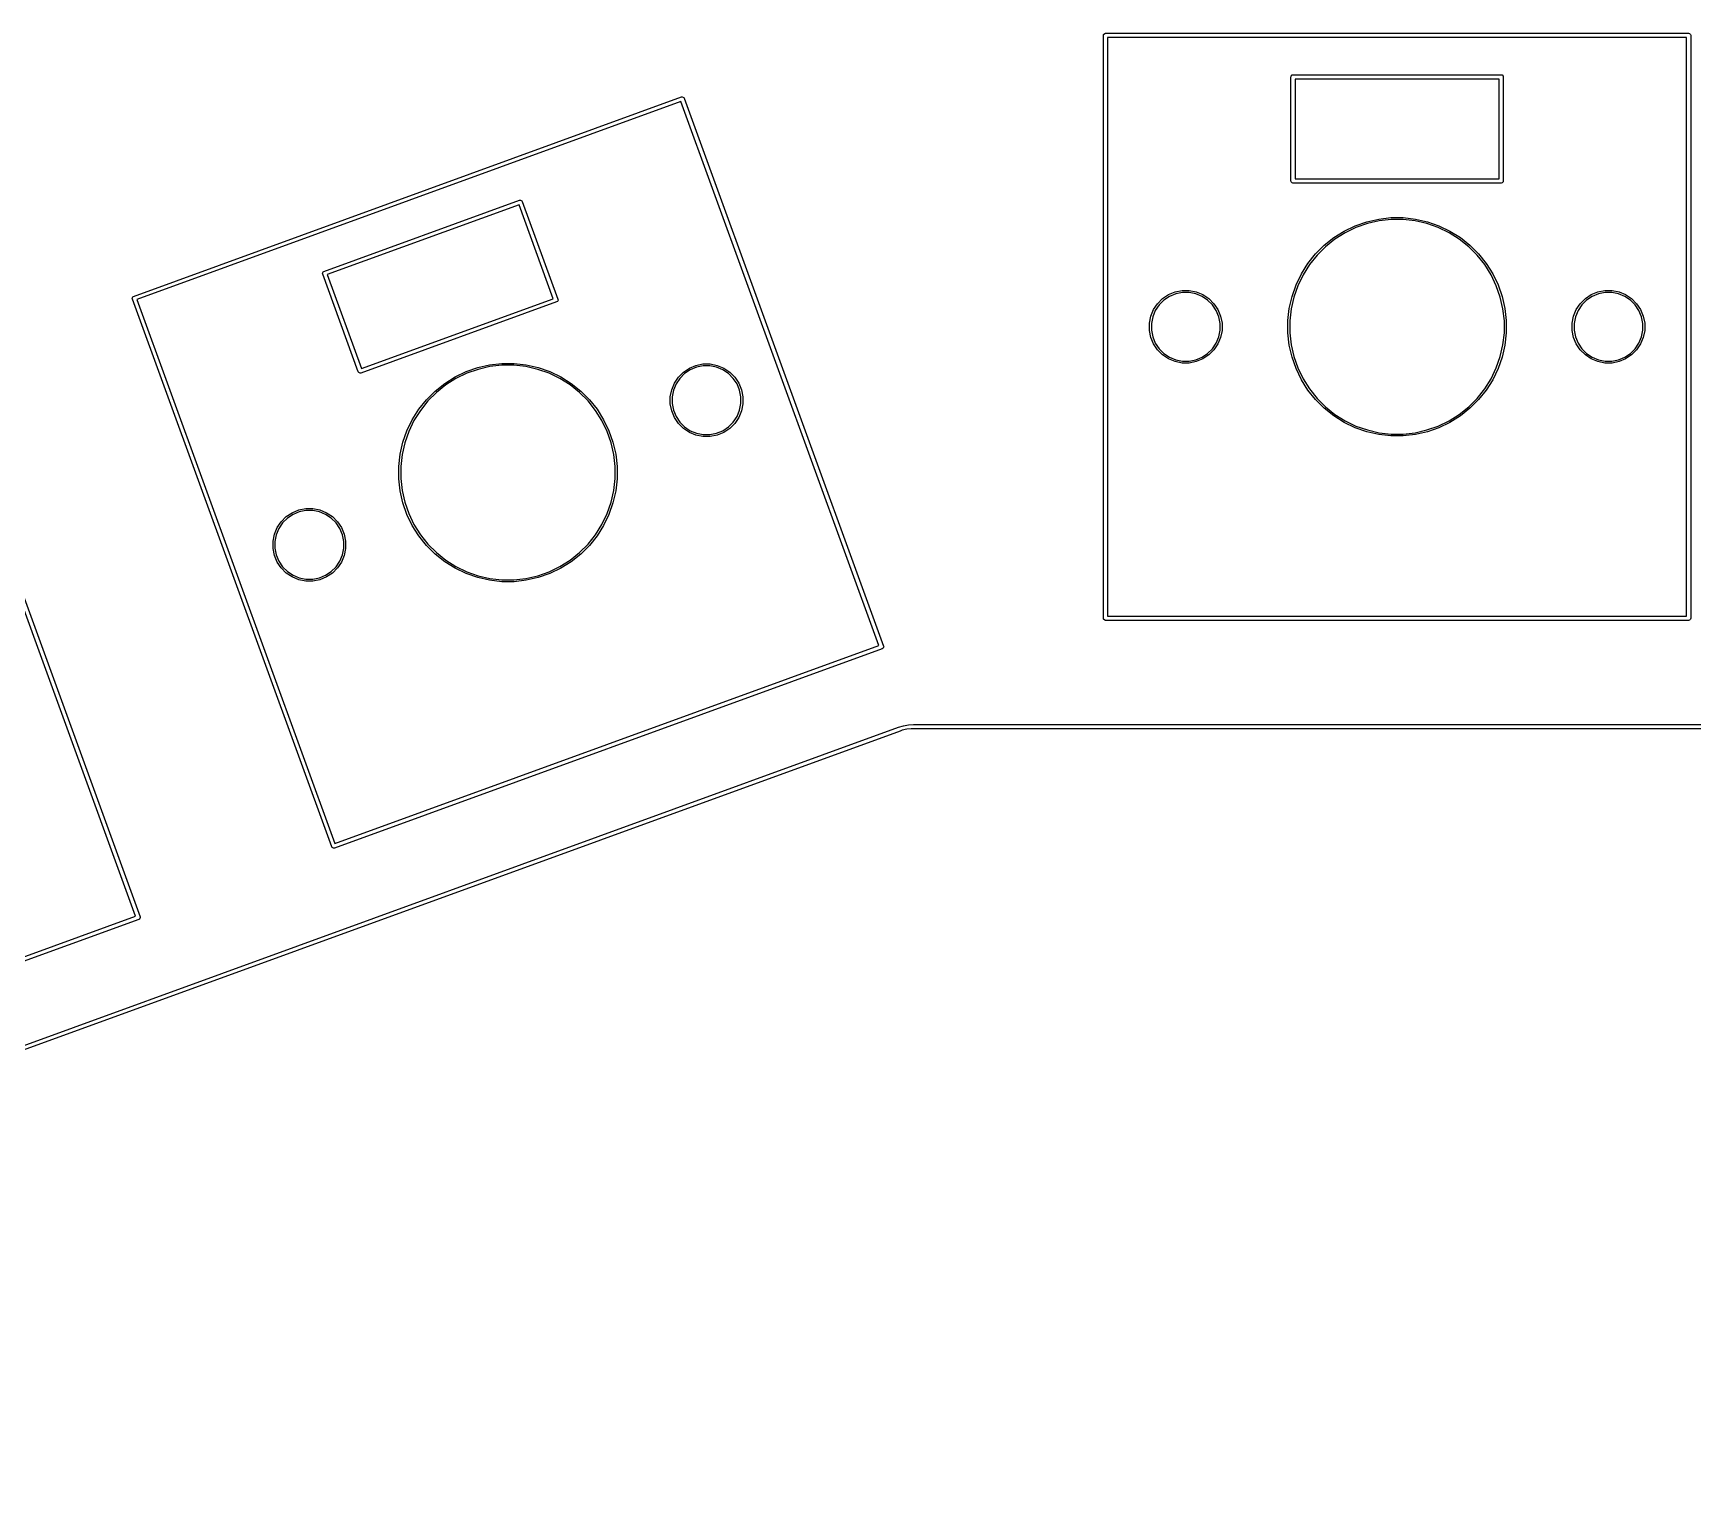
# Model space of a CAD drawing. Extents: x -11 to 295, y -114 to 10.
# Drawn here: x 186.35 to 226.2, y -103.93 to -68.95 of the extents above; entities that cross this region are included whole.
import ezdxf

# ---------------------------------------------------------------- set-up
doc = ezdxf.new("R2010")
doc.units = 0
doc.layers.add('BLACK', color=7, linetype='CONTINUOUS')

msp = doc.modelspace()

# ---------------------------------------------------------------- linework, layer by layer
at = {"layer": 'BLACK', "linetype": 'CONTINUOUS'}
for p, q in [((212.05, -69), (212.053806, -68.980866)), ((212.05, -83), (212.05, -69)), ((212.053806, -68.980866), (212.080866, -68.953806)), ((212.080866, -68.953806), (212.1, -68.95)), ((212.1, -68.95), (226.1, -68.95)), ((212.15, -69.05), (212.15, -82.95)), ((226.05, -69.05), (212.15, -69.05)), ((226.05, -82.95), (226.05, -69.05)), ((226.1, -68.95), (226.119134, -68.953806)), ((226.119134, -68.953806), (226.146194, -68.980866)), ((226.146194, -68.980866), (226.15, -69)), ((226.15, -69), (226.15, -83)), ((216.55, -70), (216.553806, -69.980866)), ((216.55, -72.5), (216.55, -70)), ((216.553806, -69.980866), (216.580866, -69.953806)), ((216.580866, -69.953806), (216.6, -69.95)), ((216.6, -69.95), (221.6, -69.95)), ((216.65, -70.05), (216.65, -72.45)), ((221.55, -70.05), (216.65, -70.05)), ((221.55, -72.45), (221.55, -70.05)), ((221.6, -69.95), (221.619134, -69.953806)), ((221.619134, -69.953806), (221.646194, -69.980866)), ((221.646194, -69.980866), (221.65, -70)), ((221.65, -70), (221.65, -72.5)), ((188.76091, -75.269308), (201.916606, -70.481026)), ((201.916606, -70.481026), (201.935887, -70.478059)), ((201.935887, -70.478059), (201.935888, -70.478059)), ((201.935888, -70.478059), (201.970571, -70.494232)), ((201.970571, -70.494232), (201.980692, -70.51091)), ((201.980692, -70.51091), (206.768974, -83.666606)), ((201.903823, -70.592097), (188.842097, -75.346176)), ((206.657902, -83.653823), (201.903823, -70.592097)), ((216.553806, -72.519134), (216.55, -72.5)), ((216.580866, -72.546194), (216.553806, -72.519134)), ((216.65, -72.45), (221.55, -72.45)), ((221.646194, -72.519134), (221.619134, -72.546194)), ((221.65, -72.5), (221.646194, -72.519134)), ((216.6, -72.55), (216.580866, -72.546194)), ((221.6, -72.55), (216.6, -72.55)), ((221.619134, -72.546194), (221.6, -72.55)), ((193.331547, -74.66991), (198.03001, -72.959809)), ((198.017227, -73.07088), (193.412734, -74.746778)), ((198.838074, -75.326141), (198.017227, -73.07088)), ((198.03001, -72.959809), (198.049292, -72.956842)), ((198.049292, -72.956842), (198.083975, -72.973015)), ((198.083975, -72.973015), (198.094096, -72.989693)), ((198.094096, -72.989693), (198.949146, -75.338924)), ((217.580988, -73.859153), (217.830238, -73.702539)), ((217.830238, -73.702539), (218.095456, -73.574816)), ((218.113038, -73.617262), (217.852461, -73.742749)), ((218.095456, -73.574816), (218.373307, -73.477592)), ((218.386025, -73.521739), (218.113038, -73.617262)), ((218.373307, -73.477592), (218.660296, -73.412089)), ((218.667992, -73.457382), (218.386025, -73.521739)), ((218.660296, -73.412089), (218.952815, -73.37913)), ((218.955391, -73.425), (218.667992, -73.457382)), ((218.952815, -73.37913), (219.247185, -73.37913)), ((219.244609, -73.425), (218.955391, -73.425)), ((219.532008, -73.457382), (219.244609, -73.425)), ((219.247185, -73.37913), (219.539704, -73.412089)), ((219.813975, -73.521739), (219.532008, -73.457382)), ((219.539704, -73.412089), (219.826693, -73.477592)), ((220.086962, -73.617262), (219.813975, -73.521739)), ((219.826693, -73.477592), (220.104544, -73.574816)), ((220.347539, -73.742749), (220.086962, -73.617262)), ((220.104544, -73.574816), (220.369762, -73.702539)), ((220.369762, -73.702539), (220.619012, -73.859153)), ((217.142689, -74.25084), (217.35084, -74.042689)), ((217.381454, -74.076946), (217.176946, -74.281454)), ((217.35084, -74.042689), (217.580988, -73.859153)), ((217.607574, -73.896622), (217.381454, -74.076946)), ((217.852461, -73.742749), (217.607574, -73.896622)), ((220.592426, -73.896622), (220.347539, -73.742749)), ((220.818546, -74.076946), (220.592426, -73.896622)), ((220.619012, -73.859153), (220.84916, -74.042689)), ((221.023054, -74.281454), (220.818546, -74.076946)), ((220.84916, -74.042689), (221.057311, -74.25084)), ((216.802539, -74.730238), (216.959153, -74.480988)), ((216.996622, -74.507574), (216.842749, -74.752461)), ((216.959153, -74.480988), (217.142689, -74.25084)), ((217.176946, -74.281454), (216.996622, -74.507574)), ((221.203378, -74.507574), (221.023054, -74.281454)), ((221.057311, -74.25084), (221.240847, -74.480988)), ((221.357251, -74.752461), (221.203378, -74.507574)), ((221.240847, -74.480988), (221.397461, -74.730238)), ((193.298696, -74.714714), (193.314869, -74.680031)), ((193.301663, -74.733996), (193.298696, -74.714714)), ((194.156713, -77.083227), (193.301663, -74.733996)), ((193.314869, -74.680031), (193.331547, -74.66991)), ((193.412734, -74.746778), (194.233581, -77.002039)), ((216.674816, -74.995456), (216.802539, -74.730238)), ((216.842749, -74.752461), (216.717262, -75.013038)), ((221.482738, -75.013038), (221.357251, -74.752461)), ((221.397461, -74.730238), (221.525184, -74.995456)), ((188.728059, -75.314112), (188.744232, -75.279429)), ((188.731026, -75.333394), (188.728059, -75.314112)), ((188.744232, -75.279429), (188.76091, -75.269308)), ((213.469906, -75.323616), (213.612528, -75.228319)), ((213.634216, -75.268894), (213.499093, -75.359181)), ((213.612528, -75.228319), (213.771001, -75.162677)), ((213.784356, -75.206704), (213.634216, -75.268894)), ((213.771001, -75.162677), (213.939235, -75.129213)), ((213.943745, -75.175), (213.784356, -75.206704)), ((213.939235, -75.129213), (214.110765, -75.129213)), ((214.106255, -75.175), (213.943745, -75.175)), ((214.265644, -75.206704), (214.106255, -75.175)), ((214.110765, -75.129213), (214.278999, -75.162677)), ((214.415784, -75.268894), (214.265644, -75.206704)), ((214.278999, -75.162677), (214.437472, -75.228319)), ((214.550907, -75.359181), (214.415784, -75.268894)), ((214.437472, -75.228319), (214.580094, -75.323616)), ((216.512089, -75.560296), (216.577592, -75.273307)), ((216.621739, -75.286025), (216.557382, -75.567992)), ((216.577592, -75.273307), (216.674816, -74.995456)), ((216.717262, -75.013038), (216.621739, -75.286025)), ((221.578261, -75.286025), (221.482738, -75.013038)), ((221.525184, -74.995456), (221.622408, -75.273307)), ((221.642618, -75.567992), (221.578261, -75.286025)), ((221.622408, -75.273307), (221.687911, -75.560296)), ((223.619906, -75.323616), (223.762528, -75.228319)), ((223.784216, -75.268894), (223.649093, -75.359181)), ((223.762528, -75.228319), (223.921001, -75.162677)), ((223.934356, -75.206704), (223.784216, -75.268894)), ((223.921001, -75.162677), (224.089235, -75.129213)), ((224.093745, -75.175), (223.934356, -75.206704)), ((224.089235, -75.129213), (224.260765, -75.129213)), ((224.256255, -75.175), (224.093745, -75.175)), ((224.415644, -75.206704), (224.256255, -75.175)), ((224.260765, -75.129213), (224.428999, -75.162677)), ((224.565784, -75.268894), (224.415644, -75.206704)), ((224.428999, -75.162677), (224.587472, -75.228319)), ((224.700907, -75.359181), (224.565784, -75.268894)), ((224.587472, -75.228319), (224.730094, -75.323616)), ((193.519308, -88.48909), (188.731026, -75.333394)), ((188.842097, -75.346176), (193.596176, -88.407902)), ((198.919262, -75.40301), (194.220799, -77.113111)), ((194.233581, -77.002039), (198.838074, -75.326141)), ((198.93594, -75.392889), (198.919262, -75.40301)), ((198.952113, -75.358206), (198.93594, -75.392889)), ((198.949146, -75.338924), (198.952113, -75.358205)), ((198.952113, -75.358205), (198.952113, -75.358206)), ((213.187677, -75.746001), (213.253319, -75.587528)), ((213.293894, -75.609216), (213.231704, -75.759356)), ((213.253319, -75.587528), (213.348616, -75.444906)), ((213.384181, -75.474093), (213.293894, -75.609216)), ((213.348616, -75.444906), (213.469906, -75.323616)), ((213.499093, -75.359181), (213.384181, -75.474093)), ((214.665819, -75.474093), (214.550907, -75.359181)), ((214.580094, -75.323616), (214.701384, -75.444906)), ((214.756106, -75.609216), (214.665819, -75.474093)), ((214.701384, -75.444906), (214.796681, -75.587528)), ((214.818296, -75.759356), (214.756106, -75.609216)), ((214.796681, -75.587528), (214.862323, -75.746001)), ((216.47913, -75.852815), (216.512089, -75.560296)), ((216.557382, -75.567992), (216.525, -75.855391)), ((221.675, -75.855391), (221.642618, -75.567992)), ((221.687911, -75.560296), (221.72087, -75.852815)), ((223.337677, -75.746001), (223.403319, -75.587528)), ((223.443894, -75.609216), (223.381704, -75.759356)), ((223.403319, -75.587528), (223.498616, -75.444906)), ((223.534181, -75.474093), (223.443894, -75.609216)), ((223.498616, -75.444906), (223.619906, -75.323616)), ((223.649093, -75.359181), (223.534181, -75.474093)), ((224.815819, -75.474093), (224.700907, -75.359181)), ((224.730094, -75.323616), (224.851384, -75.444906)), ((224.906106, -75.609216), (224.815819, -75.474093)), ((224.851384, -75.444906), (224.946681, -75.587528)), ((224.968296, -75.759356), (224.906106, -75.609216)), ((224.946681, -75.587528), (225.012323, -75.746001)), ((213.154213, -75.914235), (213.187677, -75.746001)), ((213.154213, -75.918745), (213.154213, -75.914235)), ((213.154213, -76.085765), (213.154213, -75.918745)), ((213.187677, -76.253999), (213.154213, -76.085765)), ((213.231704, -75.759356), (213.2, -75.918745)), ((213.2, -75.918745), (213.2, -76.081255)), ((213.2, -76.081255), (213.231704, -76.240644)), ((214.85, -75.918745), (214.818296, -75.759356)), ((214.818296, -76.240644), (214.85, -76.081255)), ((214.85, -76.081255), (214.85, -75.918745)), ((214.862323, -75.746001), (214.895787, -75.914235)), ((214.895787, -76.085765), (214.862323, -76.253999)), ((214.895787, -75.914235), (214.895787, -76.085765)), ((216.47913, -75.855391), (216.47913, -75.852815)), ((216.47913, -76.147185), (216.47913, -75.855391)), ((216.525, -75.855391), (216.525, -76.144609)), ((221.675, -76.144609), (221.675, -75.855391)), ((221.72087, -75.852815), (221.72087, -76.147185)), ((223.304213, -75.914235), (223.337677, -75.746001)), ((223.304213, -75.918745), (223.304213, -75.914235)), ((223.304213, -76.085765), (223.304213, -75.918745)), ((223.337677, -76.253999), (223.304213, -76.085765)), ((223.381704, -75.759356), (223.35, -75.918745)), ((223.35, -75.918745), (223.35, -76.081255)), ((223.35, -76.081255), (223.381704, -76.240644)), ((225, -75.918745), (224.968296, -75.759356)), ((224.968296, -76.240644), (225, -76.081255)), ((225, -76.081255), (225, -75.918745)), ((225.012323, -75.746001), (225.045787, -75.914235)), ((225.045787, -76.085765), (225.012323, -76.253999)), ((225.045787, -75.914235), (225.045787, -76.085765)), ((213.253319, -76.412472), (213.187677, -76.253999)), ((213.231704, -76.240644), (213.293894, -76.390784)), ((213.348616, -76.555094), (213.253319, -76.412472)), ((213.293894, -76.390784), (213.384181, -76.525907)), ((214.665819, -76.525907), (214.756106, -76.390784)), ((214.796681, -76.412472), (214.701384, -76.555094)), ((214.756106, -76.390784), (214.818296, -76.240644)), ((214.862323, -76.253999), (214.796681, -76.412472)), ((216.512089, -76.439704), (216.47913, -76.147185)), ((216.577592, -76.726693), (216.512089, -76.439704)), ((216.525, -76.144609), (216.557382, -76.432008)), ((216.557382, -76.432008), (216.621739, -76.713975)), ((221.578261, -76.713975), (221.642618, -76.432008)), ((221.687911, -76.439704), (221.622408, -76.726693)), ((221.642618, -76.432008), (221.675, -76.144609)), ((221.72087, -76.147185), (221.687911, -76.439704)), ((223.403319, -76.412472), (223.337677, -76.253999)), ((223.381704, -76.240644), (223.443894, -76.390784)), ((223.498616, -76.555094), (223.403319, -76.412472)), ((223.443894, -76.390784), (223.534181, -76.525907)), ((224.815819, -76.525907), (224.906106, -76.390784)), ((224.946681, -76.412472), (224.851384, -76.555094)), ((224.906106, -76.390784), (224.968296, -76.240644)), ((225.012323, -76.253999), (224.946681, -76.412472)), ((197.310296, -76.912089), (197.602815, -76.87913)), ((197.602815, -76.87913), (197.897185, -76.87913)), ((197.897185, -76.87913), (198.189704, -76.912089)), ((202.264941, -76.926925), (202.433175, -76.893461)), ((202.433175, -76.893461), (202.604705, -76.893461)), ((202.604705, -76.893461), (202.772939, -76.926925)), ((213.469906, -76.676384), (213.348616, -76.555094)), ((213.384181, -76.525907), (213.499093, -76.640819)), ((213.612528, -76.771681), (213.469906, -76.676384)), ((213.499093, -76.640819), (213.634216, -76.731106)), ((213.771001, -76.837323), (213.612528, -76.771681)), ((213.634216, -76.731106), (213.784356, -76.793296)), ((213.939235, -76.870787), (213.771001, -76.837323)), ((213.784356, -76.793296), (213.943745, -76.825)), ((214.110765, -76.870787), (213.939235, -76.870787)), ((213.943745, -76.825), (214.106255, -76.825)), ((214.106255, -76.825), (214.265644, -76.793296)), ((214.278999, -76.837323), (214.110765, -76.870787)), ((214.265644, -76.793296), (214.415784, -76.731106)), ((214.437472, -76.771681), (214.278999, -76.837323)), ((214.415784, -76.731106), (214.550907, -76.640819)), ((214.580094, -76.676384), (214.437472, -76.771681)), ((214.550907, -76.640819), (214.665819, -76.525907)), ((214.701384, -76.555094), (214.580094, -76.676384)), ((216.674816, -77.004544), (216.577592, -76.726693)), ((216.621739, -76.713975), (216.717262, -76.986962)), ((221.482738, -76.986962), (221.578261, -76.713975)), ((221.622408, -76.726693), (221.525184, -77.004544)), ((223.619906, -76.676384), (223.498616, -76.555094)), ((223.534181, -76.525907), (223.649093, -76.640819)), ((223.762528, -76.771681), (223.619906, -76.676384)), ((223.649093, -76.640819), (223.784216, -76.731106)), ((223.921001, -76.837323), (223.762528, -76.771681)), ((223.784216, -76.731106), (223.934356, -76.793296)), ((224.089235, -76.870787), (223.921001, -76.837323)), ((223.934356, -76.793296), (224.093745, -76.825)), ((224.260765, -76.870787), (224.089235, -76.870787)), ((224.093745, -76.825), (224.256255, -76.825)), ((224.256255, -76.825), (224.415644, -76.793296)), ((224.428999, -76.837323), (224.260765, -76.870787)), ((224.415644, -76.793296), (224.565784, -76.731106)), ((224.587472, -76.771681), (224.428999, -76.837323)), ((224.565784, -76.731106), (224.700907, -76.640819)), ((224.730094, -76.676384), (224.587472, -76.771681)), ((224.700907, -76.640819), (224.815819, -76.525907)), ((224.851384, -76.555094), (224.730094, -76.676384)), ((188.807902, -90.153823), (184.053823, -77.092097)), ((184.130692, -77.01091), (188.918974, -90.166606)), ((194.166834, -77.099905), (194.156713, -77.083227)), ((194.201517, -77.116078), (194.166834, -77.099905)), ((194.220799, -77.113111), (194.201517, -77.116078)), ((196.230988, -77.359153), (196.480238, -77.202539)), ((196.502461, -77.242749), (196.257574, -77.396622)), ((196.480238, -77.202539), (196.745456, -77.074816)), ((196.763038, -77.117262), (196.502461, -77.242749)), ((196.745456, -77.074816), (197.023307, -76.977592)), ((197.036025, -77.021739), (196.763038, -77.117262)), ((197.023307, -76.977592), (197.310296, -76.912089)), ((197.317992, -76.957382), (197.036025, -77.021739)), ((197.605391, -76.925), (197.317992, -76.957382)), ((197.894609, -76.925), (197.605391, -76.925)), ((198.182008, -76.957382), (197.894609, -76.925)), ((198.463975, -77.021739), (198.182008, -76.957382)), ((198.189704, -76.912089), (198.476693, -76.977592)), ((198.736962, -77.117262), (198.463975, -77.021739)), ((198.476693, -76.977592), (198.754544, -77.074816)), ((198.997539, -77.242749), (198.736962, -77.117262)), ((198.754544, -77.074816), (199.019762, -77.202539)), ((199.242426, -77.396622), (198.997539, -77.242749)), ((199.019762, -77.202539), (199.269012, -77.359153)), ((201.747259, -77.351776), (201.842556, -77.209154)), ((201.878121, -77.238341), (201.787834, -77.373464)), ((201.842556, -77.209154), (201.963846, -77.087864)), ((201.993033, -77.123429), (201.878121, -77.238341)), ((201.963846, -77.087864), (202.106468, -76.992567)), ((202.128156, -77.033142), (201.993033, -77.123429)), ((202.106468, -76.992567), (202.264941, -76.926925)), ((202.278296, -76.970952), (202.128156, -77.033142)), ((202.437685, -76.939248), (202.278296, -76.970952)), ((202.600195, -76.939248), (202.437685, -76.939248)), ((202.759584, -76.970952), (202.600195, -76.939248)), ((202.909724, -77.033142), (202.759584, -76.970952)), ((202.772939, -76.926925), (202.931412, -76.992567)), ((203.044847, -77.123429), (202.909724, -77.033142)), ((202.931412, -76.992567), (203.074034, -77.087864)), ((203.159759, -77.238341), (203.044847, -77.123429)), ((203.074034, -77.087864), (203.195324, -77.209154)), ((203.250046, -77.373464), (203.159759, -77.238341)), ((203.195324, -77.209154), (203.290621, -77.351776)), ((216.802539, -77.269762), (216.674816, -77.004544)), ((216.717262, -76.986962), (216.842749, -77.247539)), ((216.959153, -77.519012), (216.802539, -77.269762)), ((216.842749, -77.247539), (216.996622, -77.492426)), ((221.203378, -77.492426), (221.357251, -77.247539)), ((221.397461, -77.269762), (221.240847, -77.519012)), ((221.357251, -77.247539), (221.482738, -76.986962)), ((221.525184, -77.004544), (221.397461, -77.269762)), ((195.792689, -77.75084), (196.00084, -77.542689)), ((196.031454, -77.576946), (195.826946, -77.781454)), ((196.00084, -77.542689), (196.230988, -77.359153)), ((196.257574, -77.396622), (196.031454, -77.576946)), ((199.468546, -77.576946), (199.242426, -77.396622)), ((199.269012, -77.359153), (199.49916, -77.542689)), ((199.673054, -77.781454), (199.468546, -77.576946)), ((199.49916, -77.542689), (199.707311, -77.75084)), ((201.648153, -77.678483), (201.681617, -77.510249)), ((201.648153, -77.682993), (201.648153, -77.678483)), ((201.648153, -77.850013), (201.648153, -77.682993)), ((201.681617, -77.510249), (201.747259, -77.351776)), ((201.725644, -77.523604), (201.69394, -77.682993)), ((201.69394, -77.682993), (201.69394, -77.845503)), ((201.787834, -77.373464), (201.725644, -77.523604)), ((203.312236, -77.523604), (203.250046, -77.373464)), ((203.290621, -77.351776), (203.356263, -77.510249)), ((203.34394, -77.682993), (203.312236, -77.523604)), ((203.34394, -77.845503), (203.34394, -77.682993)), ((203.356263, -77.510249), (203.389727, -77.678483)), ((203.389727, -77.678483), (203.389727, -77.850013)), ((217.142689, -77.74916), (216.959153, -77.519012)), ((216.996622, -77.492426), (217.176946, -77.718546)), ((221.023054, -77.718546), (221.203378, -77.492426)), ((221.240847, -77.519012), (221.057311, -77.74916)), ((195.452539, -78.230238), (195.609153, -77.980988)), ((195.646622, -78.007574), (195.492749, -78.252461)), ((195.609153, -77.980988), (195.792689, -77.75084)), ((195.826946, -77.781454), (195.646622, -78.007574)), ((199.853378, -78.007574), (199.673054, -77.781454)), ((199.707311, -77.75084), (199.890847, -77.980988)), ((200.007251, -78.252461), (199.853378, -78.007574)), ((199.890847, -77.980988), (200.047461, -78.230238)), ((201.681617, -78.018247), (201.648153, -77.850013)), ((201.747259, -78.17672), (201.681617, -78.018247)), ((201.69394, -77.845503), (201.725644, -78.004892)), ((201.725644, -78.004892), (201.787834, -78.155032)), ((203.250046, -78.155032), (203.312236, -78.004892)), ((203.356263, -78.018247), (203.290621, -78.17672)), ((203.312236, -78.004892), (203.34394, -77.845503)), ((203.389727, -77.850013), (203.356263, -78.018247)), ((217.35084, -77.957311), (217.142689, -77.74916)), ((217.176946, -77.718546), (217.381454, -77.923054)), ((217.580988, -78.140847), (217.35084, -77.957311)), ((217.381454, -77.923054), (217.607574, -78.103378)), ((217.607574, -78.103378), (217.852461, -78.257251)), ((220.347539, -78.257251), (220.592426, -78.103378)), ((220.592426, -78.103378), (220.818546, -77.923054)), ((220.84916, -77.957311), (220.619012, -78.140847)), ((220.818546, -77.923054), (221.023054, -77.718546)), ((221.057311, -77.74916), (220.84916, -77.957311)), ((195.227592, -78.773307), (195.324816, -78.495456)), ((195.324816, -78.495456), (195.452539, -78.230238)), ((195.492749, -78.252461), (195.367262, -78.513038)), ((200.132738, -78.513038), (200.007251, -78.252461)), ((200.047461, -78.230238), (200.175184, -78.495456)), ((200.175184, -78.495456), (200.272408, -78.773307)), ((201.842556, -78.319342), (201.747259, -78.17672)), ((201.787834, -78.155032), (201.878121, -78.290155)), ((201.963846, -78.440632), (201.842556, -78.319342)), ((201.878121, -78.290155), (201.993033, -78.405067)), ((202.106468, -78.535929), (201.963846, -78.440632)), ((201.993033, -78.405067), (202.128156, -78.495354)), ((202.128156, -78.495354), (202.278296, -78.557544)), ((202.759584, -78.557544), (202.909724, -78.495354)), ((202.909724, -78.495354), (203.044847, -78.405067)), ((203.074034, -78.440632), (202.931412, -78.535929)), ((203.044847, -78.405067), (203.159759, -78.290155)), ((203.195324, -78.319342), (203.074034, -78.440632)), ((203.159759, -78.290155), (203.250046, -78.155032)), ((203.290621, -78.17672), (203.195324, -78.319342)), ((217.830238, -78.297461), (217.580988, -78.140847)), ((218.095456, -78.425184), (217.830238, -78.297461)), ((217.852461, -78.257251), (218.113038, -78.382738)), ((218.373307, -78.522408), (218.095456, -78.425184)), ((218.113038, -78.382738), (218.386025, -78.478261)), ((218.386025, -78.478261), (218.667992, -78.542618)), ((219.532008, -78.542618), (219.813975, -78.478261)), ((219.813975, -78.478261), (220.086962, -78.382738)), ((220.104544, -78.425184), (219.826693, -78.522408)), ((220.086962, -78.382738), (220.347539, -78.257251)), ((220.369762, -78.297461), (220.104544, -78.425184)), ((220.619012, -78.140847), (220.369762, -78.297461)), ((195.162089, -79.060296), (195.227592, -78.773307)), ((195.271739, -78.786025), (195.207382, -79.067992)), ((195.367262, -78.513038), (195.271739, -78.786025)), ((200.228261, -78.786025), (200.132738, -78.513038)), ((200.292618, -79.067992), (200.228261, -78.786025)), ((200.272408, -78.773307), (200.337911, -79.060296)), ((202.264941, -78.601571), (202.106468, -78.535929)), ((202.433175, -78.635035), (202.264941, -78.601571)), ((202.278296, -78.557544), (202.437685, -78.589248)), ((202.604705, -78.635035), (202.433175, -78.635035)), ((202.437685, -78.589248), (202.600195, -78.589248)), ((202.600195, -78.589248), (202.759584, -78.557544)), ((202.772939, -78.601571), (202.604705, -78.635035)), ((202.931412, -78.535929), (202.772939, -78.601571)), ((218.660296, -78.587911), (218.373307, -78.522408)), ((218.952815, -78.62087), (218.660296, -78.587911)), ((218.667992, -78.542618), (218.955391, -78.575)), ((219.247185, -78.62087), (218.952815, -78.62087)), ((218.955391, -78.575), (219.244609, -78.575)), ((219.244609, -78.575), (219.532008, -78.542618)), ((219.539704, -78.587911), (219.247185, -78.62087)), ((219.826693, -78.522408), (219.539704, -78.587911)), ((195.12913, -79.352815), (195.162089, -79.060296)), ((195.207382, -79.067992), (195.175, -79.355391)), ((200.325, -79.355391), (200.292618, -79.067992)), ((200.337911, -79.060296), (200.37087, -79.352815)), ((195.12913, -79.355391), (195.12913, -79.352815)), ((195.12913, -79.647185), (195.12913, -79.355391)), ((195.162089, -79.939704), (195.12913, -79.647185)), ((195.175, -79.355391), (195.175, -79.644609)), ((195.175, -79.644609), (195.207382, -79.932008)), ((200.292618, -79.932008), (200.325, -79.644609)), ((200.325, -79.644609), (200.325, -79.355391)), ((200.37087, -79.647185), (200.337911, -79.939704)), ((200.37087, -79.352815), (200.37087, -79.647185)), ((195.227592, -80.226693), (195.162089, -79.939704)), ((195.207382, -79.932008), (195.271739, -80.213975)), ((200.228261, -80.213975), (200.292618, -79.932008)), ((200.337911, -79.939704), (200.272408, -80.226693)), ((192.425966, -80.559368), (192.568588, -80.464071)), ((192.568588, -80.464071), (192.727061, -80.398429)), ((192.740416, -80.442456), (192.590276, -80.504646)), ((192.727061, -80.398429), (192.895295, -80.364965)), ((192.899805, -80.410752), (192.740416, -80.442456)), ((192.895295, -80.364965), (193.066825, -80.364965)), ((193.062315, -80.410752), (192.899805, -80.410752)), ((193.221704, -80.442456), (193.062315, -80.410752)), ((193.066825, -80.364965), (193.235059, -80.398429)), ((193.371844, -80.504646), (193.221704, -80.442456)), ((193.235059, -80.398429), (193.393532, -80.464071)), ((193.393532, -80.464071), (193.536154, -80.559368)), ((195.324816, -80.504544), (195.227592, -80.226693)), ((195.271739, -80.213975), (195.367262, -80.486962)), ((195.367262, -80.486962), (195.492749, -80.747539)), ((200.007251, -80.747539), (200.132738, -80.486962)), ((200.132738, -80.486962), (200.228261, -80.213975)), ((200.272408, -80.226693), (200.175184, -80.504544)), ((192.143737, -80.981753), (192.209379, -80.82328)), ((192.249954, -80.844968), (192.187764, -80.995108)), ((192.209379, -80.82328), (192.304676, -80.680658)), ((192.340241, -80.709845), (192.249954, -80.844968)), ((192.304676, -80.680658), (192.425966, -80.559368)), ((192.455153, -80.594933), (192.340241, -80.709845)), ((192.590276, -80.504646), (192.455153, -80.594933)), ((193.506967, -80.594933), (193.371844, -80.504646)), ((193.621879, -80.709845), (193.506967, -80.594933)), ((193.536154, -80.559368), (193.657444, -80.680658)), ((193.712166, -80.844968), (193.621879, -80.709845)), ((193.657444, -80.680658), (193.752741, -80.82328)), ((193.774356, -80.995108), (193.712166, -80.844968)), ((193.752741, -80.82328), (193.818383, -80.981753)), ((195.452539, -80.769762), (195.324816, -80.504544)), ((195.609153, -81.019012), (195.452539, -80.769762)), ((195.492749, -80.747539), (195.646622, -80.992426)), ((199.853378, -80.992426), (200.007251, -80.747539)), ((200.047461, -80.769762), (199.890847, -81.019012)), ((200.175184, -80.504544), (200.047461, -80.769762)), ((192.110273, -81.149987), (192.143737, -80.981753)), ((192.110273, -81.154497), (192.110273, -81.149987)), ((192.110273, -81.321517), (192.110273, -81.154497)), ((192.187764, -80.995108), (192.15606, -81.154497)), ((192.15606, -81.154497), (192.15606, -81.317007)), ((193.80606, -81.154497), (193.774356, -80.995108)), ((193.80606, -81.317007), (193.80606, -81.154497)), ((193.818383, -80.981753), (193.851847, -81.149987)), ((193.851847, -81.149987), (193.851847, -81.321517)), ((195.792689, -81.24916), (195.609153, -81.019012)), ((195.646622, -80.992426), (195.826946, -81.218546)), ((196.00084, -81.457311), (195.792689, -81.24916)), ((195.826946, -81.218546), (196.031454, -81.423054)), ((199.468546, -81.423054), (199.673054, -81.218546)), ((199.707311, -81.24916), (199.49916, -81.457311)), ((199.673054, -81.218546), (199.853378, -80.992426)), ((199.890847, -81.019012), (199.707311, -81.24916)), ((192.143737, -81.489751), (192.110273, -81.321517)), ((192.209379, -81.648224), (192.143737, -81.489751)), ((192.15606, -81.317007), (192.187764, -81.476396)), ((192.187764, -81.476396), (192.249954, -81.626536)), ((192.304676, -81.790846), (192.209379, -81.648224)), ((192.249954, -81.626536), (192.340241, -81.761659)), ((193.621879, -81.761659), (193.712166, -81.626536)), ((193.752741, -81.648224), (193.657444, -81.790846)), ((193.712166, -81.626536), (193.774356, -81.476396)), ((193.818383, -81.489751), (193.752741, -81.648224)), ((193.774356, -81.476396), (193.80606, -81.317007)), ((193.851847, -81.321517), (193.818383, -81.489751)), ((196.230988, -81.640847), (196.00084, -81.457311)), ((196.031454, -81.423054), (196.257574, -81.603378)), ((196.480238, -81.797461), (196.230988, -81.640847)), ((196.257574, -81.603378), (196.502461, -81.757251)), ((198.997539, -81.757251), (199.242426, -81.603378)), ((199.269012, -81.640847), (199.019762, -81.797461)), ((199.242426, -81.603378), (199.468546, -81.423054)), ((199.49916, -81.457311), (199.269012, -81.640847)), ((192.425966, -81.912136), (192.304676, -81.790846)), ((192.340241, -81.761659), (192.455153, -81.876571)), ((192.568588, -82.007433), (192.425966, -81.912136)), ((192.455153, -81.876571), (192.590276, -81.966858)), ((192.727061, -82.073075), (192.568588, -82.007433)), ((192.590276, -81.966858), (192.740416, -82.029048)), ((192.895295, -82.106539), (192.727061, -82.073075)), ((192.740416, -82.029048), (192.899805, -82.060752)), ((192.899805, -82.060752), (193.062315, -82.060752)), ((193.062315, -82.060752), (193.221704, -82.029048)), ((193.235059, -82.073075), (193.066825, -82.106539)), ((193.221704, -82.029048), (193.371844, -81.966858)), ((193.393532, -82.007433), (193.235059, -82.073075)), ((193.371844, -81.966858), (193.506967, -81.876571)), ((193.536154, -81.912136), (193.393532, -82.007433)), ((193.506967, -81.876571), (193.621879, -81.761659)), ((193.657444, -81.790846), (193.536154, -81.912136)), ((196.745456, -81.925184), (196.480238, -81.797461)), ((196.502461, -81.757251), (196.763038, -81.882738)), ((197.023307, -82.022408), (196.745456, -81.925184)), ((196.763038, -81.882738), (197.036025, -81.978261)), ((197.310296, -82.087911), (197.023307, -82.022408)), ((197.036025, -81.978261), (197.317992, -82.042618)), ((197.602815, -82.12087), (197.310296, -82.087911)), ((197.317992, -82.042618), (197.605391, -82.075)), ((197.605391, -82.075), (197.894609, -82.075)), ((197.894609, -82.075), (198.182008, -82.042618)), ((198.189704, -82.087911), (197.897185, -82.12087)), ((198.182008, -82.042618), (198.463975, -81.978261)), ((198.476693, -82.022408), (198.189704, -82.087911)), ((198.463975, -81.978261), (198.736962, -81.882738)), ((198.754544, -81.925184), (198.476693, -82.022408)), ((198.736962, -81.882738), (198.997539, -81.757251)), ((199.019762, -81.797461), (198.754544, -81.925184)), ((193.066825, -82.106539), (192.895295, -82.106539)), ((197.897185, -82.12087), (197.602815, -82.12087)), ((212.053806, -83.019134), (212.05, -83)), ((212.080866, -83.046194), (212.053806, -83.019134)), ((212.1, -83.05), (212.080866, -83.046194)), ((226.1, -83.05), (212.1, -83.05)), ((212.15, -82.95), (226.05, -82.95)), ((226.119134, -83.046194), (226.1, -83.05)), ((226.146194, -83.019134), (226.119134, -83.046194)), ((226.15, -83), (226.146194, -83.019134)), ((193.596176, -88.407902), (206.657902, -83.653823)), ((206.768974, -83.666606), (206.771941, -83.685887)), ((206.73909, -83.730692), (193.583394, -88.518974)), ((206.755768, -83.720571), (206.73909, -83.730692)), ((206.771941, -83.685888), (206.755768, -83.720571)), ((206.771941, -83.685887), (206.771941, -83.685888)), ((157.072883, -103.832804), (207.130501, -85.613278)), ((207.130501, -85.613278), (207.130513, -85.613276)), ((207.130513, -85.613276), (207.247479, -85.578257)), ((207.324371, -85.662813), (207.216698, -85.688323)), ((207.247479, -85.578257), (207.367741, -85.557072)), ((207.43428, -85.649995), (207.324371, -85.662813)), ((207.367741, -85.557072), (207.489527, -85.55002)), ((207.489607, -85.650013), (207.43428, -85.649995)), ((207.489527, -85.55002), (207.489628, -85.55)), ((207.489614, -85.649997), (207.489607, -85.65)), ((207.489607, -85.65), (207.489607, -85.650013)), ((207.489628, -85.65), (207.489614, -85.649997)), ((207.489628, -85.55), (293.6, -85.55)), ((293.6, -85.65), (207.489628, -85.65)), ((207.164703, -85.707248), (157.107085, -103.926774)), ((207.164706, -85.707246), (207.164703, -85.707248)), ((207.164708, -85.707246), (207.164706, -85.707246)), ((207.216698, -85.688323), (207.164708, -85.707247)), ((207.164708, -85.707247), (207.164708, -85.707246)), ((193.529429, -88.505768), (193.519308, -88.48909)), ((193.564112, -88.521941), (193.529429, -88.505768)), ((193.583394, -88.518974), (193.564112, -88.521941)), ((188.88909, -90.230692), (175.733394, -95.018974)), ((175.746176, -94.907902), (188.807902, -90.153823)), ((188.905768, -90.220571), (188.88909, -90.230692)), ((188.921941, -90.185888), (188.905768, -90.220571)), ((188.918974, -90.166606), (188.921941, -90.185887)), ((188.921941, -90.185887), (188.921941, -90.185888))]:
    msp.add_line(p, q, dxfattribs=at)

doc.saveas('drawing.dxf')
